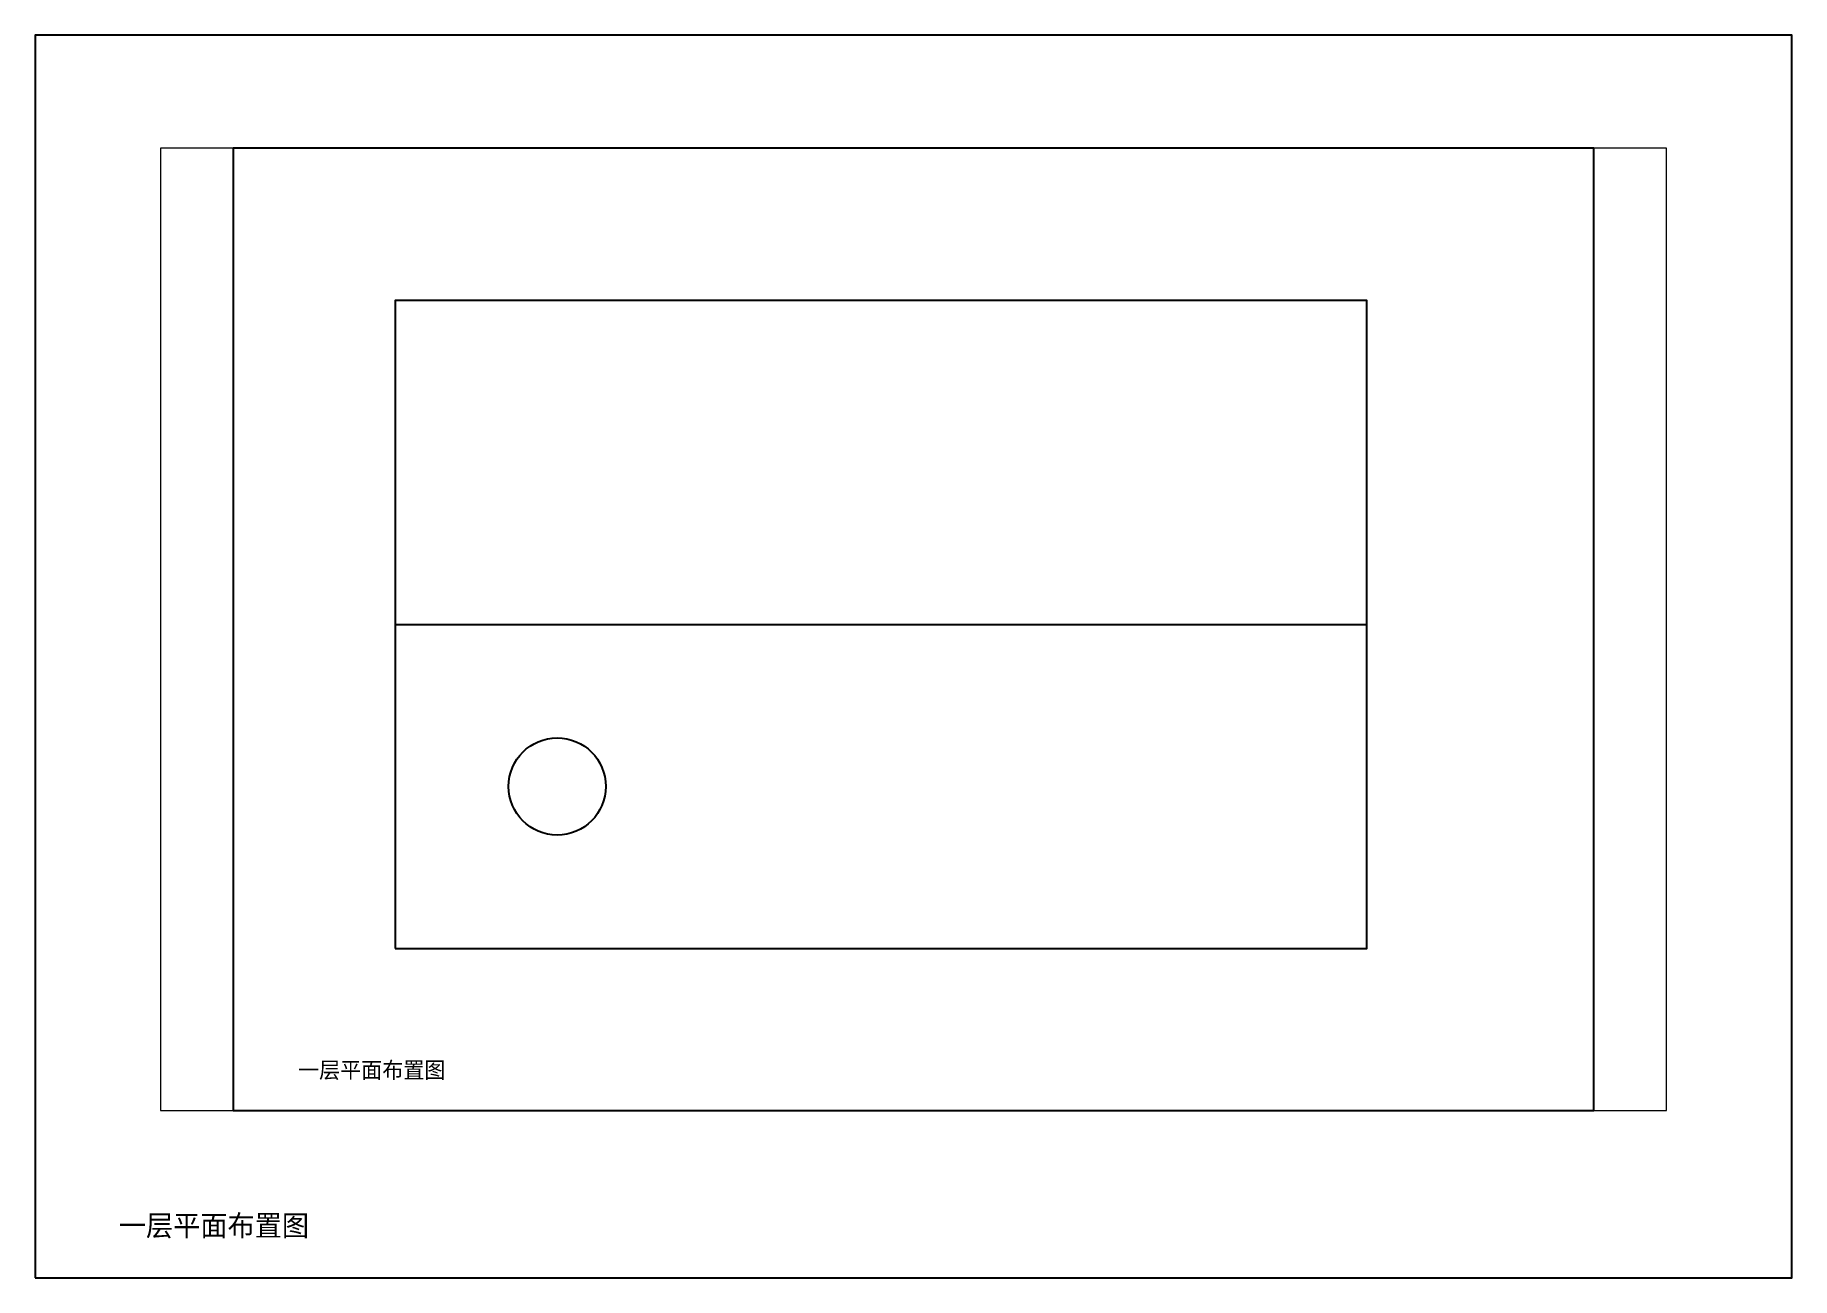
# Paper-space layout 'Layout1' of a CAD drawing. Header units: metres, sheet in millimetres. Extents: x 0 to 420, y 0 to 297.
# The model-space entities are those that its viewports show. They can reach past a viewport. Long polylines and large blocks are cut down to what shows.
import ezdxf

# ---------------------------------------------------------------- set-up
doc = ezdxf.new("R2010")
doc.units = ezdxf.units.M
doc.layers.add('FMKJ-图框', color=7, linetype='Continuous')

# ---------------------------------------------------------------- blocks, each defined once
blk = doc.blocks.new('FMKJ_FRAME')
blk.add_lwpolyline([(0, 0), (420, 0), (420, 297), (0, 297)], close=True)

msp = doc.modelspace()

# ---------------------------------------------------------------- linework, layer by layer
msp.add_line((50, 150), (350, 150))
msp.add_lwpolyline([(50, 50), (350, 50), (350, 250), (50, 250)], close=True)
msp.add_circle((100, 100), 15)

# ---------------------------------------------------------------- block references
at = {"layer": 'FMKJ-图框'}
msp.add_blockref('FMKJ_FRAME', (0, 0), dxfattribs=at)

# ---------------------------------------------------------------- texts
msp.add_text('一层平面布置图', height=5, dxfattribs=at).set_placement((20, 10))

psp = doc.layouts.get("Layout1")

# ---------------------------------------------------------------- block references
at = {"layer": 'FMKJ-图框'}
psp.add_blockref('FMKJ_FRAME', (0, 0), dxfattribs=at)

# ---------------------------------------------------------------- texts
psp.add_text('一层平面布置图', height=5, dxfattribs=at).set_placement((20, 10))

# ---------------------------------------------------------------- viewports
at = {"layer": 'VIEWPORTS'}
psp.add_viewport(center=(210, 155), size=(360, 230), view_center_point=(210, 148.5), view_height=297, dxfattribs=at)

doc.saveas('drawing.dxf')
